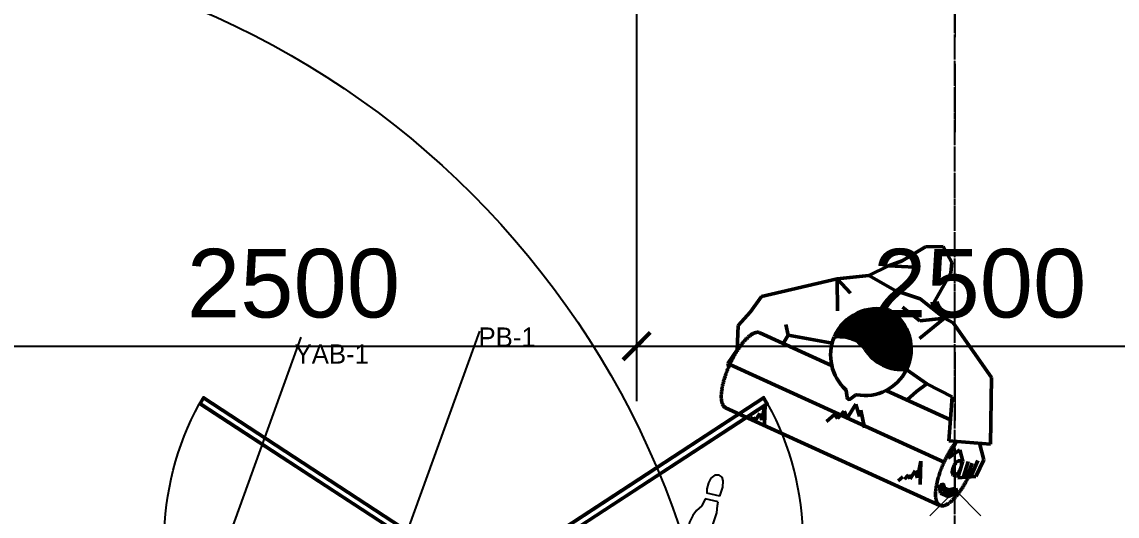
# Model space of a CAD drawing. Header units: millimetres. Extents: x -383313 to -161684, y -117025 to 99224.
# Drawn here: x -343914 to -339923, y -4677 to -2877 of the extents above; entities that cross this region are included whole.
import ezdxf
from ezdxf.enums import TextEntityAlignment as Align

# ---------------------------------------------------------------- set-up
doc = ezdxf.new("R2010")
doc.units = ezdxf.units.MM
doc.header["$MEASUREMENT"] = 0
for name, pattern in [('DASHED', [0.75, 0.5, -0.25]), ('K5LT32871', [0]), ('PS-GOST2.303 5', [24, 20, -1.5, 1, -1.5])]:
    doc.linetypes.add(name, pattern=pattern)
doc.layers.get('Defpoints').update_dxf_attribs({"color": 31})
for name, color, linetype in [('001__КОНСТРУКТИВ__размеры внутр.', 7, 'Continuous'), ('box 388x234x296', 2, 'Continuous'), ('PDF_Geometry', 7, 'Continuous'), ('PS_Оси', 5, 'PS-GOST2.303 5'), ('WÄNDEGEFÜLLTDICK', 7, 'Continuous'), ('Ограждения', 20, 'Continuous'), ('Робот', 30, 'Continuous')]:
    doc.layers.add(name, color=color, linetype=linetype)
doc.layers.add('1', color=7, linetype='Continuous', lineweight=50)
doc.styles.add('PSTUDIO', font='arial.ttf')
doc.dimstyles.new('PS_TICK', dxfattribs={"dimscale": 100, "dimtxt": 2.5, "dimasz": 1, "dimexe": 2, "dimexo": 2, "dimgap": 1, "dimtad": 1, "dimdec": 0, "dimzin": 0, "dimdsep": 46, "dimtxsty": 'PSTUDIO', "dimblk": 'ARCHTICK', "dimcen": 2, "dimdle": 1.5, "dimse1": 1, "dimse2": 1, "dimadec": 0, "dimazin": 0, "dimtfac": 1, "dimtdec": 0, "dimtix": 1, "dimtmove": 1, "dimatfit": 3, "dimldrblk": 'ARCHTICK', "dimfxl": 1, "dimtolj": 1, "dimtzin": 0, "dimarcsym": 0})

# ---------------------------------------------------------------- blocks, each defined once
blk = doc.blocks.new('_ArchTick')
at = {"color": 0, "linetype": 'ByBlock', "const_width": 0.15}
blk.add_lwpolyline([(-0.5, -0.5), (0.5, 0.5)], dxfattribs=at)
blk = doc.blocks.new('*D268')
at = {"layer": '001__КОНСТРУКТИВ__размеры внутр.', "color": 0, "lineweight": -2, "ltscale": 100, "transparency": 16777216}
for p, q in [((-344174, -2819.4), (-344174, -4257.7)), ((-341674, -2819.4), (-341674, -4257.7)), ((-344324, -4057.7), (-341524, -4057.7))]:
    blk.add_line(p, q, dxfattribs=at)
at = {"layer": 'Defpoints', "color": 0, "ltscale": 100, "transparency": 16777216}
for p in [(-344174, -2619.4), (-341674, -2619.4), (-341674, -4057.7)]:
    blk.add_point(p, dxfattribs=at)
at = {"layer": '001__КОНСТРУКТИВ__размеры внутр.', "color": 0, "lineweight": -2, "ltscale": 100, "transparency": 16777216, "xscale": 100, "yscale": 100, "zscale": 100, "rotation": 180}
blk.add_blockref('_ArchTick', (-344174, -4057.7), dxfattribs=at)
at = {"layer": '001__КОНСТРУКТИВ__размеры внутр.', "color": 0, "lineweight": -2, "ltscale": 100, "transparency": 16777216, "xscale": 100, "yscale": 100, "zscale": 100}
blk.add_blockref('_ArchTick', (-341674, -4057.7), dxfattribs=at)
at = {"layer": '001__КОНСТРУКТИВ__размеры внутр.', "color": 0, "ltscale": 100, "transparency": 16777216, "insert": (-342924, -3830.1), "char_height": 250, "attachment_point": 5, "style": 'PSTUDIO'}
blk.add_mtext('\\A1;2500', dxfattribs=at)
blk = doc.blocks.new('*D269')
at = {"layer": '001__КОНСТРУКТИВ__размеры внутр.', "color": 0, "lineweight": -2, "ltscale": 100, "transparency": 16777216}
for p, q in [((-341674, -2819.4), (-341674, -4257.7)), ((-339174, -2819.4), (-339174, -4257.7)), ((-341824, -4057.7), (-339024, -4057.7))]:
    blk.add_line(p, q, dxfattribs=at)
at = {"layer": 'Defpoints', "color": 0, "ltscale": 100, "transparency": 16777216}
for p in [(-341674, -2619.4), (-339174, -2619.4), (-339174, -4057.7)]:
    blk.add_point(p, dxfattribs=at)
at = {"layer": '001__КОНСТРУКТИВ__размеры внутр.', "color": 0, "lineweight": -2, "ltscale": 100, "transparency": 16777216, "xscale": 100, "yscale": 100, "zscale": 100, "rotation": 180}
blk.add_blockref('_ArchTick', (-341674, -4057.7), dxfattribs=at)
at = {"layer": '001__КОНСТРУКТИВ__размеры внутр.', "color": 0, "lineweight": -2, "ltscale": 100, "transparency": 16777216, "xscale": 100, "yscale": 100, "zscale": 100}
blk.add_blockref('_ArchTick', (-339174, -4057.7), dxfattribs=at)
at = {"layer": '001__КОНСТРУКТИВ__размеры внутр.', "color": 0, "ltscale": 100, "transparency": 16777216, "insert": (-340424, -3830.1), "char_height": 250, "attachment_point": 5, "style": 'PSTUDIO'}
blk.add_mtext('\\A1;2500', dxfattribs=at)
blk = doc.blocks.new('*U112')
at = {"layer": 'Ограждения'}
for p, q in [((0, 429), (0, -529)), ((0, -529), (-26.5, -498.1))]:
    blk.add_line(p, q, dxfattribs=at)
for points in [[(-27.5, 364), (-27.5, 514), (122.5, 514), (122.5, 364)], [(-0.5, -483.1), (-497, 276.9), (-523, 261.9), (-26.5, -498.1)], [(-7.3, -481.3), (-498.8, 270), (-516.2, 260), (-24.7, -491.3)], [(-27.5, -614), (-27.5, -464), (122.5, -464), (122.5, -614)]]:
    blk.add_lwpolyline(points, close=True, dxfattribs=at)
for points in [[(17.5, 444), (17.5, 414), (-13.5, 414, -0.414214), (-17.5, 418), (-17.5, 440, -0.414214), (-13.5, 444)], [(17.5, 414), (17.5, 464, -0.414214), (22.5, 469), (72.5, 469, -0.414214), (77.5, 464), (77.5, 414, -0.414214), (72.5, 409), (22.5, 409, -0.414214)], [(19.5, 414), (19.5, 464, -0.414214), (22.5, 467), (72.5, 467, -0.414214), (75.5, 464), (75.5, 414, -0.414214), (72.5, 411), (22.5, 411, -0.414214)], [(17.5, -544), (17.5, -514), (-13.5, -514, 0.414214), (-17.5, -518), (-17.5, -540, 0.414214), (-13.5, -544)], [(17.5, -564), (17.5, -514, -0.414214), (22.5, -509), (72.5, -509, -0.414214), (77.5, -514), (77.5, -564, -0.414214), (72.5, -569), (22.5, -569, -0.414214)], [(19.5, -564), (19.5, -514, -0.414214), (22.5, -511), (72.5, -511, -0.414214), (75.5, -514), (75.5, -564, -0.414214), (72.5, -567), (22.5, -567, -0.414214)]]:
    blk.add_lwpolyline(points, format="xyb", close=True, dxfattribs=at)
for centre, radius in [((-2.5, 489), 7), ((97.5, 489), 7), ((0, 429), 12.5), ((-2.5, 389), 7), ((97.5, 389), 7), ((0, -529), 12.5), ((-2.5, -489), 7), ((97.5, -489), 7), ((-2.5, -589), 7), ((97.5, -589), 7)]:
    blk.add_circle(centre, radius, dxfattribs=at)
blk.add_arc((0, -629), 1033.2, 90, 118.7522, dxfattribs=at)
blk = doc.blocks.new('U192')
at = {"layer": '1', "color": 7, "linetype": 'K5LT32871', "lineweight": 50}
for p, q in [((-41242.4, 23329), (-40461.7, 23685)), ((-40475.9, 23662.5), (-40476.2, 23660.9)), ((-40475.5, 23664.1), (-40475.9, 23662.5)), ((-40475.1, 23665.7), (-40475.5, 23664.1)), ((-40474.7, 23667.2), (-40475.1, 23665.7)), ((-40474.2, 23668.8), (-40474.7, 23667.2)), ((-40473.7, 23670.3), (-40474.2, 23668.8)), ((-40473.1, 23671.9), (-40473.7, 23670.3)), ((-40472.4, 23673.4), (-40473.1, 23671.9)), ((-40471.7, 23674.8), (-40472.4, 23673.4)), ((-40470.9, 23676.2), (-40471.7, 23674.8)), ((-40470.1, 23677.6), (-40470.9, 23676.2)), ((-40469.1, 23678.9), (-40470.1, 23677.6)), ((-40468.1, 23680.1), (-40469.1, 23678.9)), ((-40466.9, 23681.3), (-40468.1, 23680.1)), ((-40465.7, 23682.4), (-40466.9, 23681.3)), ((-40464.4, 23683.4), (-40465.7, 23682.4)), ((-40463.1, 23684.3), (-40464.4, 23683.4)), ((-40461.7, 23685), (-40463.1, 23684.3)), ((-40460.2, 23685.6), (-40461.7, 23685)), ((-40458.7, 23686), (-40460.2, 23685.6)), ((-40457.1, 23686.4), (-40458.7, 23686)), ((-40455.5, 23686.6), (-40457.1, 23686.4)), ((-40453.8, 23686.6), (-40455.5, 23686.6)), ((-40452.2, 23686.6), (-40453.8, 23686.6)), ((-40450.6, 23686.5), (-40452.2, 23686.6)), ((-40449, 23686.2), (-40450.6, 23686.5)), ((-40447.4, 23685.9), (-40449, 23686.2)), ((-40445.8, 23685.5), (-40447.4, 23685.9)), ((-40444.3, 23685), (-40445.8, 23685.5)), ((-40442.7, 23684.5), (-40444.3, 23685)), ((-40441.2, 23683.9), (-40442.7, 23684.5)), ((-40439.7, 23683.2), (-40441.2, 23683.9)), ((-40438.2, 23682.5), (-40439.7, 23683.2)), ((-40436.8, 23681.7), (-40438.2, 23682.5)), ((-40435.3, 23680.9), (-40436.8, 23681.7)), ((-40433.9, 23680.1), (-40435.3, 23680.9)), ((-40432.5, 23679.2), (-40433.9, 23680.1)), ((-40431.2, 23678.4), (-40432.5, 23679.2)), ((-40429.8, 23677.4), (-40431.2, 23678.4)), ((-40428, 23676.2), (-40429.8, 23677.4)), ((-40426.3, 23674.9), (-40428, 23676.2)), ((-40424.6, 23673.5), (-40426.3, 23674.9)), ((-40422.9, 23672.2), (-40424.6, 23673.5)), ((-40421.2, 23670.8), (-40422.9, 23672.2)), ((-40419.6, 23669.3), (-40421.2, 23670.8)), ((-40418, 23667.9), (-40419.6, 23669.3)), ((-40416.4, 23666.4), (-40418, 23667.9)), ((-40414.8, 23664.9), (-40416.4, 23666.4)), ((-40413.2, 23663.3), (-40414.8, 23664.9)), ((-40411.7, 23661.8), (-40413.2, 23663.3)), ((-40410.2, 23660.2), (-40411.7, 23661.8)), ((-40477.4, 23647.3), (-40477.5, 23645.1)), ((-40477.5, 23645.1), (-40477.4, 23642.9)), ((-40477.3, 23649.5), (-40477.4, 23647.3)), ((-40477.4, 23642.9), (-40477.4, 23640.8)), ((-40477.4, 23640.8), (-40477.3, 23638.6)), ((-40477.2, 23651.7), (-40477.3, 23649.5)), ((-40477.3, 23638.6), (-40477.2, 23636.4)), ((-40477.1, 23653.8), (-40477.2, 23651.7)), ((-40477.2, 23636.4), (-40477.1, 23634.2)), ((-40476.8, 23656), (-40477.1, 23653.8)), ((-40477.1, 23634.2), (-40476.9, 23632)), ((-40476.9, 23632), (-40476.7, 23629.9)), ((-40476.7, 23657.6), (-40476.8, 23656)), ((-40476.4, 23659.2), (-40476.7, 23657.6)), ((-40476.7, 23629.9), (-40476.5, 23627.7)), ((-40476.5, 23627.7), (-40476.2, 23625.6)), ((-40476.2, 23660.9), (-40476.4, 23659.2)), ((-40476.2, 23625.6), (-40476, 23623.5)), ((-40476, 23623.5), (-40475.7, 23621.4)), ((-40464.1, 23611.6), (-40459, 23640)), ((-40461, 23607), (-40450.1, 23633.7)), ((-40459, 23640), (-40431.3, 23652.7)), ((-40455, 23602.1), (-40447, 23627.6)), ((-40450.1, 23633.7), (-40429.5, 23641)), ((-40449.8, 23604.9), (-40445.1, 23622.2)), ((-40447, 23627.6), (-40429.9, 23634.2)), ((-40445.1, 23622.2), (-40430.8, 23628.7)), ((-40431.3, 23652.7), (-40402.8, 23640.5)), ((-40430.8, 23628.7), (-40406.7, 23623.5)), ((-40429.9, 23634.2), (-40396.6, 23627)), ((-40429.5, 23641), (-40397.1, 23632.5)), ((-40408.7, 23658.6), (-40410.2, 23660.2)), ((-40407.3, 23657.1), (-40408.7, 23658.6)), ((-40405.8, 23655.5), (-40407.3, 23657.1)), ((-40404.4, 23653.9), (-40405.8, 23655.5)), ((-40403, 23652.2), (-40404.4, 23653.9)), ((-40401.6, 23650.6), (-40403, 23652.2)), ((-40400.3, 23648.9), (-40401.6, 23650.6)), ((-40398.9, 23647.3), (-40400.3, 23648.9)), ((-40397.6, 23645.6), (-40398.9, 23647.3)), ((-40396.3, 23643.9), (-40397.6, 23645.6)), ((-40394.9, 23642.2), (-40396.3, 23643.9)), ((-40393.6, 23640.5), (-40394.9, 23642.2)), ((-40392.4, 23638.8), (-40393.6, 23640.5)), ((-40391.1, 23637.1), (-40392.4, 23638.8)), ((-40389.8, 23635.3), (-40391.1, 23637.1)), ((-40388.7, 23633.7), (-40389.8, 23635.3)), ((-40387.5, 23632), (-40388.7, 23633.7)), ((-40386.3, 23630.4), (-40387.5, 23632)), ((-40385.2, 23628.7), (-40386.3, 23630.4)), ((-40384, 23627), (-40385.2, 23628.7)), ((-40382.9, 23625.3), (-40384, 23627)), ((-40381.8, 23623.6), (-40382.9, 23625.3)), ((-40380.7, 23621.9), (-40381.8, 23623.6)), ((-40379.6, 23620.2), (-40380.7, 23621.9)), ((-40597.2, 23580.3), (-40613.9, 23595.4)), ((-40576.6, 23573.7), (-40590.3, 23589.1)), ((-40569.8, 23588.2), (-40576.6, 23573.7)), ((-40551.7, 23558.7), (-40569.8, 23588.2)), ((-40543.4, 23584.7), (-40551.7, 23558.7)), ((-40531.2, 23524), (-40543.4, 23584.7)), ((-40533.1, 23609), (-40531.2, 23524)), ((-40475.7, 23621.4), (-40475.4, 23619.2)), ((-40475.4, 23619.2), (-40475.1, 23617.1)), ((-40475.1, 23617.1), (-40474.7, 23615)), ((-40474.7, 23615), (-40474.3, 23612.9)), ((-40474.3, 23612.9), (-40474, 23610.8)), ((-40474, 23610.8), (-40473.6, 23608.7)), ((-40473.6, 23608.7), (-40473.1, 23606.6)), ((-40473.1, 23606.6), (-40472.7, 23604.5)), ((-40472.7, 23604.5), (-40472.2, 23602.4)), ((-40472.2, 23602.4), (-40471.8, 23600.3)), ((-40471.8, 23600.3), (-40471.3, 23598.2)), ((-40471.3, 23598.2), (-40470.8, 23596.2)), ((-40470.8, 23596.2), (-40470.3, 23594.3)), ((-40470.3, 23594.3), (-40469.8, 23592.3)), ((-40469.8, 23592.3), (-40469.3, 23590.3)), ((-40469.3, 23590.3), (-40468.8, 23588.4)), ((-40468.8, 23588.4), (-40468.3, 23586.4)), ((-40468.3, 23586.4), (-40467.7, 23584.4)), ((-40467.7, 23584.4), (-40467.2, 23582.5)), ((-40467.2, 23582.5), (-40466.6, 23580.5)), ((-40377.9, 23523.9), (-40396.7, 23584.6)), ((-40396.7, 23584.6), (-40330.2, 23579.4)), ((-40378.5, 23618.5), (-40379.6, 23620.2)), ((-40377.4, 23616.8), (-40378.5, 23618.5)), ((-40376.3, 23615), (-40377.4, 23616.8)), ((-40377.4, 23583.1), (-40358.1, 23524.5)), ((-40375.3, 23613.3), (-40376.3, 23615)), ((-40374.2, 23611.6), (-40375.3, 23613.3)), ((-40373.2, 23609.8), (-40374.2, 23611.6)), ((-40372.2, 23608.1), (-40373.2, 23609.8)), ((-40371.1, 23606.3), (-40372.2, 23608.1)), ((-40370.1, 23604.6), (-40371.1, 23606.3)), ((-40369.1, 23602.8), (-40370.1, 23604.6)), ((-40368.1, 23601), (-40369.1, 23602.8)), ((-40367.1, 23599.2), (-40368.1, 23601)), ((-40366.1, 23597.4), (-40367.1, 23599.2)), ((-40365.2, 23595.6), (-40366.1, 23597.4)), ((-40364.2, 23593.8), (-40365.2, 23595.6)), ((-40363.2, 23592), (-40364.2, 23593.8)), ((-40362.3, 23590.2), (-40363.2, 23592)), ((-40363.2, 23582), (-40343.7, 23530.5)), ((-40361.3, 23588.4), (-40362.3, 23590.2)), ((-40360.4, 23586.6), (-40361.3, 23588.4)), ((-40359.5, 23584.7), (-40360.4, 23586.6)), ((-40358.6, 23582.9), (-40359.5, 23584.7)), ((-40358.1, 23581.9), (-40358.6, 23582.9)), ((-40466.6, 23580.5), (-40466, 23578.6)), ((-40466, 23578.6), (-40465.4, 23576.6)), ((-40465.4, 23576.6), (-40464.8, 23574.7)), ((-40464.8, 23574.7), (-40464.2, 23572.8)), ((-40464.2, 23572.8), (-40463.6, 23570.8)), ((-40463.6, 23570.8), (-40462.9, 23568.9)), ((-40462.9, 23568.9), (-40462.3, 23567)), ((-40462.3, 23567), (-40461.6, 23565.1)), ((-40461.6, 23565.1), (-40461, 23563.1)), ((-40461, 23563.1), (-40460.3, 23561.2)), ((-40460.3, 23561.2), (-40459.6, 23559.3)), ((-40459.6, 23559.3), (-40458.9, 23557.4)), ((-40458.9, 23557.4), (-40458.2, 23555.4)), ((-40458.2, 23555.4), (-40457.5, 23553.5)), ((-40457.5, 23553.5), (-40456.8, 23551.6)), ((-40456.8, 23551.6), (-40456, 23549.7)), ((-40456, 23549.7), (-40455.3, 23547.8)), ((-40455.3, 23547.8), (-40454.5, 23545.9)), ((-40454.5, 23545.9), (-40453.7, 23544)), ((-40453.7, 23544), (-40453, 23542.1)), ((-40453, 23542.1), (-40452.2, 23540.2)), ((-40416.4, 23565), (-40416.5, 23564.2)), ((-40416.5, 23564.2), (-40416.5, 23563.5)), ((-40416.5, 23563.5), (-40416.5, 23562.6)), ((-40416.5, 23562.6), (-40416.4, 23561.6)), ((-40416.3, 23566.5), (-40416.4, 23565.7)), ((-40416.4, 23565.7), (-40416.4, 23565)), ((-40416.4, 23561.6), (-40416.4, 23560.7)), ((-40416.4, 23560.7), (-40416.3, 23559.8)), ((-40416.2, 23567.3), (-40416.3, 23566.5)), ((-40416.3, 23559.8), (-40416.2, 23558.9)), ((-40416.1, 23568), (-40416.2, 23567.3)), ((-40416.2, 23558.9), (-40416.1, 23558)), ((-40415.9, 23568.8), (-40416.1, 23568)), ((-40416.1, 23558), (-40415.9, 23557.2)), ((-40415.7, 23569.3), (-40415.9, 23568.8)), ((-40415.9, 23557.2), (-40415.7, 23556.2)), ((-40415.6, 23569.9), (-40415.7, 23569.3)), ((-40415.7, 23556.2), (-40415.5, 23555.2)), ((-40415.3, 23570.5), (-40415.6, 23569.9)), ((-40415.5, 23555.2), (-40415.3, 23554.2)), ((-40415.1, 23571.1), (-40415.3, 23570.5)), ((-40415.3, 23554.2), (-40415.1, 23553.2)), ((-40414.8, 23571.6), (-40415.1, 23571.1)), ((-40415.1, 23553.2), (-40414.8, 23552.2)), ((-40414.5, 23572.2), (-40414.8, 23571.6)), ((-40414.8, 23552.2), (-40414.5, 23551.3)), ((-40414.2, 23572.7), (-40414.5, 23572.2)), ((-40414.5, 23551.3), (-40414.2, 23550.3)), ((-40413.9, 23573.1), (-40414.2, 23572.7)), ((-40414.2, 23550.3), (-40413.9, 23549.3)), ((-40413.6, 23573.5), (-40413.9, 23573.1)), ((-40413.9, 23549.3), (-40413.5, 23548.3)), ((-40413.2, 23573.9), (-40413.6, 23573.5)), ((-40413.5, 23548.3), (-40413.2, 23547.3)), ((-40412.8, 23574.2), (-40413.2, 23573.9)), ((-40413.2, 23547.3), (-40412.8, 23546.3)), ((-40412.4, 23574.5), (-40412.8, 23574.2)), ((-40412.8, 23546.3), (-40412.4, 23545.3)), ((-40412, 23574.8), (-40412.4, 23574.5)), ((-40412.4, 23545.3), (-40412, 23544.3)), ((-40411.5, 23575), (-40412, 23574.8)), ((-40412, 23544.3), (-40411.5, 23543.3)), ((-40411, 23575.2), (-40411.5, 23575)), ((-40411.5, 23543.3), (-40411.1, 23542.3)), ((-40411.1, 23542.3), (-40410.6, 23541.4)), ((-40410.6, 23575.3), (-40411, 23575.2)), ((-40410, 23575.4), (-40410.6, 23575.3)), ((-40409.5, 23575.5), (-40410, 23575.4)), ((-40409, 23575.6), (-40409.5, 23575.5)), ((-40408.5, 23575.6), (-40409, 23575.6)), ((-40408, 23575.5), (-40408.5, 23575.6)), ((-40407.4, 23575.4), (-40408, 23575.5)), ((-40406.8, 23575.3), (-40407.4, 23575.4)), ((-40406.2, 23575.2), (-40406.8, 23575.3)), ((-40405.6, 23575), (-40406.2, 23575.2)), ((-40405, 23574.7), (-40405.6, 23575)), ((-40404.5, 23574.5), (-40405, 23574.7)), ((-40403.9, 23574.2), (-40404.5, 23574.5)), ((-40403.2, 23573.9), (-40403.9, 23574.2)), ((-40402.6, 23573.5), (-40403.2, 23573.9)), ((-40402, 23573), (-40402.6, 23573.5)), ((-40401.3, 23572.6), (-40402, 23573)), ((-40400.7, 23572.2), (-40401.3, 23572.6)), ((-40400.1, 23571.7), (-40400.7, 23572.2)), ((-40399.5, 23571.2), (-40400.1, 23571.7)), ((-40398.9, 23570.6), (-40399.5, 23571.2)), ((-40398.2, 23570), (-40398.9, 23570.6)), ((-40397.6, 23569.3), (-40398.2, 23570)), ((-40396.9, 23568.7), (-40397.6, 23569.3)), ((-40396.3, 23568), (-40396.9, 23568.7)), ((-40395.7, 23567.3), (-40396.3, 23568)), ((-40395.2, 23566.6), (-40395.7, 23567.3)), ((-40394.5, 23565.8), (-40395.2, 23566.6)), ((-40393.9, 23565), (-40394.5, 23565.8)), ((-40393.3, 23564.2), (-40393.9, 23565)), ((-40392.7, 23563.4), (-40393.3, 23564.2)), ((-40392.2, 23562.5), (-40392.7, 23563.4)), ((-40391.6, 23561.7), (-40392.2, 23562.5)), ((-40391.1, 23560.8), (-40391.6, 23561.7)), ((-40390.5, 23559.9), (-40391.1, 23560.8)), ((-40390, 23559), (-40390.5, 23559.9)), ((-40389.5, 23558.1), (-40390, 23559)), ((-40389, 23557.1), (-40389.5, 23558.1)), ((-40388.5, 23556.2), (-40389, 23557.1)), ((-40388, 23555.2), (-40388.5, 23556.2)), ((-40387.6, 23554.2), (-40388, 23555.2)), ((-40387.1, 23553.3), (-40387.6, 23554.2)), ((-40386.7, 23552.3), (-40387.1, 23553.3)), ((-40386.3, 23551.3), (-40386.7, 23552.3)), ((-40385.9, 23550.3), (-40386.3, 23551.3)), ((-40385.6, 23549.3), (-40385.9, 23550.3)), ((-40385.2, 23548.3), (-40385.6, 23549.3)), ((-40384.9, 23547.3), (-40385.2, 23548.3)), ((-40384.6, 23546.3), (-40384.9, 23547.3)), ((-40384.3, 23545.3), (-40384.6, 23546.3)), ((-40384, 23544.3), (-40384.3, 23545.3)), ((-40383.8, 23543.4), (-40384, 23544.3)), ((-40383.6, 23542.4), (-40383.8, 23543.4)), ((-40383.4, 23541.4), (-40383.6, 23542.4)), ((-40349.3, 23580.9), (-40323.1, 23520.8)), ((-40330.2, 23579.4), (-40301.6, 23519.5)), ((-40446.5, 23527.1), (-41227.1, 23171.1)), ((-40452.2, 23540.2), (-40451.4, 23538.3)), ((-40451.4, 23538.3), (-40450.6, 23536.4)), ((-40450.6, 23536.4), (-40449.8, 23534.6)), ((-40449.8, 23534.6), (-40449, 23532.7)), ((-40449, 23532.7), (-40448.1, 23530.8)), ((-40448.1, 23530.8), (-40447.3, 23528.9)), ((-40447.3, 23528.9), (-40446.5, 23527.1)), ((-40446.5, 23527.1), (-40445.6, 23525.2)), ((-40445.6, 23525.2), (-40444.8, 23523.4)), ((-40444.8, 23523.4), (-40443.9, 23521.5)), ((-40443.9, 23521.5), (-40443, 23519.7)), ((-40443, 23519.7), (-40442.1, 23517.8)), ((-40442.1, 23517.8), (-40441.2, 23516)), ((-40441.2, 23516), (-40440.3, 23514.2)), ((-40440.3, 23514.2), (-40439.4, 23512.3)), ((-40439.4, 23512.3), (-40438.5, 23510.5)), ((-40438.5, 23510.5), (-40437.5, 23508.7)), ((-40437.5, 23508.7), (-40436.6, 23506.9)), ((-40436.6, 23506.9), (-40435.7, 23505)), ((-40435.7, 23505), (-40434.7, 23503.2)), ((-40434.7, 23503.2), (-40433.7, 23501.4)), ((-40402, 23452.3), (-40431.7, 23512.6)), ((-40431.7, 23512.6), (-40389.1, 23482.2)), ((-40410.6, 23541.4), (-40410.1, 23540.4)), ((-40410.1, 23540.4), (-40409.6, 23539.5)), ((-40409.6, 23539.5), (-40409.1, 23538.6)), ((-40409.1, 23538.6), (-40408.6, 23537.6)), ((-40408.6, 23537.6), (-40408, 23536.7)), ((-40408, 23536.7), (-40407.5, 23535.9)), ((-40407.5, 23535.9), (-40406.9, 23535)), ((-40406.9, 23535), (-40406.4, 23534.2)), ((-40406.4, 23534.2), (-40405.8, 23533.3)), ((-40405.8, 23533.3), (-40405.2, 23532.5)), ((-40405.2, 23532.5), (-40404.6, 23531.7)), ((-40404.6, 23531.7), (-40404, 23530.9)), ((-40404, 23530.9), (-40403.4, 23530.2)), ((-40403.4, 23530.2), (-40402.8, 23529.6)), ((-40402.8, 23529.6), (-40402.2, 23528.9)), ((-40402.2, 23528.9), (-40401.5, 23528.2)), ((-40401.5, 23528.2), (-40400.9, 23527.6)), ((-40400.9, 23527.6), (-40400.2, 23527)), ((-40400.2, 23527), (-40399.6, 23526.4)), ((-40399.6, 23526.4), (-40399, 23525.9)), ((-40399, 23525.9), (-40398.4, 23525.4)), ((-40398.4, 23525.4), (-40397.8, 23524.9)), ((-40397.8, 23524.9), (-40397.2, 23524.5)), ((-40397.2, 23524.5), (-40396.5, 23524.1)), ((-40396.5, 23524.1), (-40395.9, 23523.7)), ((-40395.9, 23523.7), (-40395.2, 23523.3)), ((-40395.2, 23523.3), (-40394.6, 23523.1)), ((-40394.6, 23523.1), (-40394.1, 23522.8)), ((-40394.1, 23522.8), (-40393.5, 23522.6)), ((-40393.5, 23522.6), (-40392.9, 23522.4)), ((-40392.9, 23522.4), (-40392.3, 23522.2)), ((-40392.3, 23522.2), (-40391.7, 23522.1)), ((-40391.7, 23522.1), (-40391.1, 23522)), ((-40391.1, 23522), (-40390.6, 23522)), ((-40390.6, 23522), (-40390.1, 23522)), ((-40390.1, 23522), (-40389.6, 23522)), ((-40389.6, 23522), (-40389.1, 23522.1)), ((-40389.1, 23482.2), (-40377.9, 23523.9)), ((-40389.1, 23522.1), (-40388.6, 23522.2)), ((-40388.6, 23522.2), (-40388.1, 23522.4)), ((-40388.1, 23522.4), (-40387.6, 23522.5)), ((-40387.6, 23522.5), (-40387.1, 23522.8)), ((-40387.1, 23522.8), (-40386.7, 23523.1)), ((-40386.7, 23523.1), (-40386.3, 23523.4)), ((-40386.3, 23523.4), (-40385.9, 23523.7)), ((-40385.9, 23523.7), (-40385.5, 23524.1)), ((-40385.5, 23524.1), (-40385.2, 23524.5)), ((-40385.2, 23524.5), (-40384.9, 23524.9)), ((-40384.9, 23524.9), (-40384.6, 23525.4)), ((-40384.6, 23525.4), (-40384.3, 23525.9)), ((-40384.3, 23525.9), (-40384, 23526.5)), ((-40384, 23526.5), (-40383.8, 23527)), ((-40383.8, 23527), (-40383.5, 23527.6)), ((-40383.5, 23527.6), (-40383.4, 23528.2)), ((-40383.2, 23540.4), (-40383.4, 23541.4)), ((-40383.4, 23528.2), (-40383.2, 23528.8)), ((-40383.1, 23539.5), (-40383.2, 23540.4)), ((-40383.2, 23528.8), (-40383, 23529.5)), ((-40382.9, 23538.6), (-40383.1, 23539.5)), ((-40383, 23529.5), (-40382.9, 23530.3)), ((-40382.8, 23537.7), (-40382.9, 23538.6)), ((-40382.9, 23530.3), (-40382.8, 23531)), ((-40382.7, 23536.8), (-40382.8, 23537.7)), ((-40382.8, 23531), (-40382.7, 23531.8)), ((-40382.7, 23535.9), (-40382.7, 23536.8)), ((-40382.6, 23535), (-40382.7, 23535.9)), ((-40382.7, 23532.6), (-40382.6, 23533.3)), ((-40382.7, 23531.8), (-40382.7, 23532.6)), ((-40382.6, 23534.1), (-40382.6, 23535)), ((-40382.6, 23533.3), (-40382.6, 23534.1)), ((-40301.6, 23519.5), (-40316.8, 23458.5)), ((-40433.7, 23501.4), (-40432.7, 23499.6)), ((-40432.7, 23499.6), (-40431.8, 23497.8)), ((-40431.8, 23497.8), (-40430.8, 23496.1)), ((-40430.8, 23496.1), (-40429.8, 23494.3)), ((-40429.8, 23494.3), (-40428.8, 23492.5)), ((-40428.8, 23492.5), (-40427.7, 23490.7)), ((-40427.7, 23490.7), (-40426.7, 23489)), ((-40426.7, 23489), (-40425.7, 23487.2)), ((-40425.7, 23487.2), (-40424.6, 23485.5)), ((-40424.6, 23485.5), (-40423.6, 23483.7)), ((-40423.6, 23483.7), (-40422.5, 23482)), ((-40422.5, 23482), (-40421.5, 23480.3)), ((-40421.5, 23480.3), (-40420.4, 23478.6)), ((-40420.4, 23478.6), (-40419.3, 23476.8)), ((-40419.3, 23476.8), (-40418.2, 23475.1)), ((-40418.2, 23475.1), (-40417.1, 23473.4)), ((-40417.1, 23473.4), (-40416, 23471.7)), ((-40416, 23471.7), (-40414.8, 23470)), ((-40414.8, 23470), (-40413.7, 23468.4)), ((-40413.7, 23468.4), (-40412.6, 23466.7)), ((-40412.6, 23466.7), (-40411.4, 23465)), ((-40411.4, 23465), (-40410.2, 23463.4)), ((-40410.2, 23463.4), (-40409, 23461.7)), ((-40276.9, 23461.4), (-40429.5, 23450.3)), ((-40429.5, 23450.3), (-40417.1, 23289.9)), ((-40409, 23461.7), (-40407.8, 23460)), ((-40407.8, 23460), (-40406.5, 23458.3)), ((-40406.5, 23458.3), (-40405.2, 23456.5)), ((-40405.2, 23456.5), (-40403.9, 23454.8)), ((-40403.9, 23454.8), (-40402.6, 23453.1)), ((-40402.6, 23453.1), (-40402.1, 23452.5)), ((-40273.3, 23219.1), (-40276.9, 23461.4)), ((-41100.5, 23393.7), (-41098.8, 23316.6)), ((-40736.4, 23402.2), (-40749.4, 23337.9)), ((-41142.1, 23364), (-41148.9, 23371.6)), ((-41135.6, 23377.7), (-41142.1, 23364)), ((-41118.3, 23349.7), (-41135.6, 23377.7)), ((-41110.5, 23374.4), (-41118.3, 23349.7)), ((-41098.8, 23316.6), (-41110.5, 23374.4)), ((-40845.9, 23353.2), (-40874.5, 23379)), ((-40834.2, 23368.2), (-40845.9, 23353.2)), ((-40810.7, 23341.8), (-40834.2, 23368.2)), ((-40799.1, 23366.6), (-40810.7, 23341.8)), ((-40768.2, 23316.2), (-40799.1, 23366.6)), ((-40754, 23360.7), (-40768.2, 23316.2)), ((-40749.4, 23337.9), (-40754, 23360.7)), ((-40423.5, 23372.7), (-40655, 23267.1)), ((-41257.1, 23303.3), (-41257.3, 23301.6)), ((-41256.9, 23304.9), (-41257.1, 23303.3)), ((-41256.6, 23306.5), (-41256.9, 23304.9)), ((-41256.2, 23308.1), (-41256.6, 23306.5)), ((-41255.8, 23309.7), (-41256.2, 23308.1)), ((-41255.4, 23311.3), (-41255.8, 23309.7)), ((-41254.9, 23312.8), (-41255.4, 23311.3)), ((-41254.4, 23314.4), (-41254.9, 23312.8)), ((-41253.8, 23315.9), (-41254.4, 23314.4)), ((-41253.1, 23317.4), (-41253.8, 23315.9)), ((-41252.4, 23318.8), (-41253.1, 23317.4)), ((-41251.6, 23320.2), (-41252.4, 23318.8)), ((-41250.8, 23321.6), (-41251.6, 23320.2)), ((-41249.8, 23322.9), (-41250.8, 23321.6)), ((-41248.7, 23324.2), (-41249.8, 23322.9)), ((-41247.6, 23325.3), (-41248.7, 23324.2)), ((-41246.4, 23326.4), (-41247.6, 23325.3)), ((-41245.1, 23327.4), (-41246.4, 23326.4)), ((-41243.8, 23328.3), (-41245.1, 23327.4)), ((-41242.4, 23329), (-41243.8, 23328.3)), ((-41258, 23294.2), (-41258.1, 23291.3)), ((-41258.1, 23291.3), (-41258.1, 23288.4)), ((-41258.1, 23288.4), (-41258.1, 23285.5)), ((-41258.1, 23285.5), (-41258, 23282.6)), ((-41257.8, 23297.1), (-41258, 23294.2)), ((-41258, 23282.6), (-41257.9, 23279.7)), ((-41257.9, 23279.7), (-41257.6, 23276.8)), ((-41257.5, 23300), (-41257.8, 23297.1)), ((-41257.6, 23276.8), (-41257.4, 23273.9)), ((-41257.3, 23301.6), (-41257.5, 23300)), ((-41257.4, 23273.9), (-41257.1, 23271)), ((-41257.1, 23271), (-41256.7, 23268.1)), ((-41256.7, 23268.1), (-41256.4, 23265.2)), ((-41256.4, 23265.2), (-41255.9, 23262.3)), ((-40802.8, 23266.1), (-40799.5, 23292.2)), ((-40790.4, 23274.9), (-40790.4, 23274.9)), ((-40768.1, 23282.4), (-40787.3, 23297.2)), ((-40546.4, 23269.5), (-40581.3, 23300.7)), ((-40508.7, 23242.1), (-40546.4, 23269.5)), ((-40417.1, 23289.9), (-40508.7, 23242.1)), ((-41255.9, 23262.3), (-41255.5, 23259.4)), ((-41255.5, 23259.4), (-41255, 23256.5)), ((-41255, 23256.5), (-41254.4, 23253.6)), ((-41254.4, 23253.6), (-41253.9, 23250.8)), ((-41253.9, 23250.8), (-41253.3, 23247.9)), ((-41253.3, 23247.9), (-41252.6, 23245.1)), ((-41252.6, 23245.1), (-41252, 23242.2)), ((-41252, 23242.2), (-41251.3, 23239.3)), ((-41251.3, 23239.3), (-41250.5, 23236.3)), ((-41250.5, 23236.3), (-41249.8, 23233.4)), ((-41249.8, 23233.4), (-41249, 23230.4)), ((-41249, 23230.4), (-41248.1, 23227.5)), ((-41248.1, 23227.5), (-41247.3, 23224.6)), ((-41247.3, 23224.6), (-41246.4, 23221.6)), ((-40508.7, 23242.1), (-40581.6, 23190.8)), ((-41246.4, 23221.6), (-41245.5, 23218.7)), ((-41245.5, 23218.7), (-41244.6, 23215.8)), ((-41244.6, 23215.8), (-41243.6, 23212.9)), ((-41243.6, 23212.9), (-41242.7, 23210)), ((-41242.7, 23210), (-41241.7, 23207.2)), ((-41241.7, 23207.2), (-41240.7, 23204.3)), ((-41240.7, 23204.3), (-41239.7, 23201.5)), ((-41239.7, 23201.5), (-41238.6, 23198.7)), ((-41238.6, 23198.7), (-41237.6, 23195.9)), ((-41237.6, 23195.9), (-41236.5, 23193.1)), ((-41236.5, 23193.1), (-41235.4, 23190.3)), ((-41235.4, 23190.3), (-41234.3, 23187.6)), ((-41234.3, 23187.6), (-41233.1, 23184.8)), ((-41233.1, 23184.8), (-41232, 23182.1)), ((-40584.3, 23189.8), (-40755.9, 23092.7)), ((-40603.4, 23190.5), (-40734.5, 23116.3)), ((-40628.1, 23188), (-40719.6, 23136.2)), ((-40413.1, 23020.4), (-40273.3, 23219.1)), ((-41231.3, 23177.1), (-41234.3, 23167.5)), ((-41234.3, 23167.5), (-41200.4, 23118.7)), ((-41232, 23182.1), (-41230.8, 23179.3)), ((-41230.8, 23179.3), (-41229.6, 23176.6)), ((-41229.6, 23176.6), (-41228.4, 23173.8)), ((-41228.4, 23173.8), (-41227.2, 23171.1)), ((-41227.2, 23171.1), (-41225.9, 23168.4)), ((-41225.9, 23168.4), (-41224.6, 23165.7)), ((-41224.6, 23165.7), (-41223.4, 23163)), ((-41223.4, 23163), (-41222, 23160.3)), ((-41222, 23160.3), (-41220.7, 23157.6)), ((-41220.7, 23157.6), (-41219.4, 23154.9)), ((-41219.4, 23154.9), (-41218, 23152.3)), ((-41218, 23152.3), (-41216.6, 23149.6)), ((-41216.6, 23149.6), (-41215.2, 23147)), ((-41215.2, 23147), (-41213.8, 23144.3)), ((-41213.8, 23144.3), (-41212.4, 23141.7)), ((-40857, 23175), (-41117.9, 23056.1)), ((-40579.3, 23181.2), (-40828.8, 23039.9)), ((-40575.7, 23171.7), (-40822.7, 23031.9)), ((-40572.6, 23162), (-40816.1, 23024.1)), ((-40570.1, 23151.9), (-40809, 23016.7)), ((-41212.4, 23141.7), (-41210.9, 23139.1)), ((-41210.9, 23139.1), (-41209.5, 23136.5)), ((-41209.5, 23136.5), (-41207.9, 23133.9)), ((-41207.9, 23133.9), (-41206.4, 23131.2)), ((-41206.4, 23131.2), (-41204.8, 23128.6)), ((-41204.8, 23128.6), (-41203.2, 23126)), ((-41203.2, 23126), (-41201.6, 23123.4)), ((-41201.6, 23123.4), (-41200, 23120.9)), ((-41196.9, 23029.8), (-41200.4, 23118.7)), ((-41200, 23120.9), (-41198.3, 23118.3)), ((-41198.3, 23118.3), (-41196.7, 23115.8)), ((-41196.7, 23115.8), (-41195, 23113.2)), ((-41195, 23113.2), (-41193.3, 23110.7)), ((-41193.3, 23110.7), (-41191.5, 23108.2)), ((-41191.5, 23108.2), (-41189.7, 23105.7)), ((-41189.7, 23105.7), (-41188, 23103.4)), ((-41188, 23103.4), (-41186.3, 23101)), ((-40568.2, 23141.5), (-40801.2, 23009.6)), ((-40566.9, 23130.7), (-40792.9, 23002.8)), ((-40566.4, 23119.5), (-40783.9, 22996.4)), ((-40566.5, 23107.9), (-40774.2, 22990.4)), ((-41186.3, 23101), (-41184.5, 23098.7)), ((-41184.5, 23098.7), (-41182.7, 23096.4)), ((-41182.7, 23096.4), (-41180.9, 23094.1)), ((-41180.9, 23094.1), (-41179.1, 23091.8)), ((-41179.1, 23091.8), (-41177.2, 23089.6)), ((-41177.2, 23089.6), (-41175.3, 23087.4)), ((-41175.3, 23087.4), (-41173.3, 23085.2)), ((-41173.3, 23085.2), (-41171.4, 23083)), ((-41171.4, 23083), (-41169.4, 23080.9)), ((-41169.4, 23080.9), (-41167.4, 23078.8)), ((-41167.4, 23078.8), (-41165.3, 23076.7)), ((-41165.3, 23076.7), (-41163.2, 23074.7)), ((-41163.2, 23074.7), (-41161.1, 23072.7)), ((-41161.1, 23072.7), (-41158.9, 23070.8)), ((-41158.9, 23070.8), (-41156.7, 23068.9)), ((-41156.7, 23068.9), (-41154.4, 23067.1)), ((-41154.4, 23067.1), (-41152.1, 23065.3)), ((-41152.1, 23065.3), (-41149.8, 23063.6)), ((-41149.8, 23063.6), (-41148.4, 23062.7)), ((-41033.1, 23094.7), (-41014.9, 23064.6)), ((-41014.9, 23064.6), (-41023.2, 23025.5)), ((-41014.9, 23064.6), (-40854.1, 23094)), ((-40836.1, 23070.2), (-40843.8, 23065.9)), ((-40814.1, 23071.2), (-40839.3, 23056.9)), ((-40780.6, 23078.7), (-40834.3, 23048.3)), ((-40567.6, 23095.8), (-40763.6, 22984.9)), ((-40569.7, 23083.2), (-40752.2, 22979.9)), ((-40572.9, 23069.8), (-40739.6, 22975.5)), ((-40445.4, 23003.5), (-40535.6, 23076.9)), ((-41151.9, 22979.9), (-41196.9, 23029.8)), ((-41148.4, 23062.7), (-41147, 23061.8)), ((-41147, 23061.8), (-41145.6, 23061)), ((-41145.6, 23061), (-41144.2, 23060.1)), ((-41144.2, 23060.1), (-41142.8, 23059.3)), ((-41142.8, 23059.3), (-41141.3, 23058.6)), ((-41141.3, 23058.6), (-41139.9, 23057.9)), ((-41139.9, 23057.9), (-41138.4, 23057.2)), ((-41138.4, 23057.2), (-41136.9, 23056.6)), ((-41136.9, 23056.6), (-41135.3, 23056.1)), ((-41135.3, 23056.1), (-41133.8, 23055.6)), ((-41133.8, 23055.6), (-41132.2, 23055.2)), ((-41132.2, 23055.2), (-41130.6, 23054.8)), ((-41130.6, 23054.8), (-41129, 23054.6)), ((-41129, 23054.6), (-41127.4, 23054.5)), ((-41127.4, 23054.5), (-41125.8, 23054.4)), ((-41125.8, 23054.4), (-41124.1, 23054.5)), ((-41124.1, 23054.5), (-41122.5, 23054.7)), ((-41122.5, 23054.7), (-41120.9, 23055)), ((-41120.9, 23055), (-41119.4, 23055.5)), ((-41119.4, 23055.5), (-41117.9, 23056.1)), ((-40577.7, 23055.6), (-40725.7, 22971.9)), ((-40584.6, 23040.3), (-40710, 22969.3)), ((-40594.7, 23023.1), (-40691.7, 22968.1)), ((-40611.1, 23002.3), (-40669.2, 22969.4)), ((-40597.4, 22962.5), (-40534.7, 23013.1)), ((-40534.7, 23013.1), (-40445.4, 23003.5)), ((-40445.4, 23003.5), (-40533.5, 22932)), ((-40445.4, 23003.5), (-40413.1, 23020.4)), ((-41112.2, 22924.3), (-41151.9, 22979.9)), ((-40834.9, 22976), (-40836.4, 22859.4)), ((-40493.7, 22964.3), (-40421.9, 22838.2)), ((-40836.4, 22859.4), (-41112.2, 22924.3)), ((-40836.4, 22859.4), (-40787.2, 22911.7)), ((-40533.5, 22932), (-40625.1, 22902.7)), ((-40625.1, 22902.7), (-40720.6, 22847.4)), ((-40720.6, 22847.4), (-40836.4, 22859.4)), ((-40648.9, 22812.7), (-40720.6, 22847.4)), ((-40421.9, 22838.2), (-40417.7, 22799.6)), ((-40648.9, 22812.7), (-40554.2, 22817.6)), ((-40598.8, 22794.6), (-40648.9, 22812.7)), ((-40514.5, 22743.7), (-40598.8, 22794.6)), ((-40417.7, 22799.6), (-40449.3, 22741.8)), ((-40449.3, 22741.8), (-40514.5, 22743.7))]:
    blk.add_line(p, q, dxfattribs=at)
for centre, radius, start, end in [((-40690.1, 23137.9), 169.8, 132.1514, 202.827), ((-40806.6, 23266.6), 3.81, 312.1479, 352.8077), ((-40792, 23291.2), 7.62, 52.3906, 172.8096), ((-40765.8, 23285.4), 3.81, 232.3906, 280.5161), ((-40734.4, 23116.5), 168.1, 26.311, 100.5176), ((-40599.7, 23031.1), 159.5, 84.0317, 147.633), ((-40734.4, 23116.5), 168.1, 302.1889, 25.8326), ((-40814.3, 23167.1), 94.7, 284.1807, 327.633), ((-40832.7, 23239.6), 169.4, 265.4758, 284.1806), ((-40690.1, 23137.9), 169.8, 203.3082, 285.4403)]:
    blk.add_arc(centre, radius, start, end, dxfattribs=at)
blk = doc.blocks.new('Робот ABB IRB660_3.15 (сверху)')
at = {"layer": 'Робот'}
blk.add_circle((0, 0), 3150, dxfattribs=at)
blk = doc.blocks.new('A$Cf5759c35')
at = {"layer": 'PDF_Geometry', "color": 8, "lineweight": 13}
for points in [[(17949.2, 15333.1), (17949.2, 15582.9)], [(17949.2, 14986), (17949.2, 15235.8)], [(17949.2, 13936.1), (17949.2, 14185.9)], [(17949.2, 13682.1), (17949.2, 13834.5)], [(18042.3, 13589), (17949.2, 13682.1), (17856, 13589)]]:
    blk.add_lwpolyline(points, dxfattribs=at)
blk = doc.blocks.new('BBB')
at = {"layer": 'WÄNDEGEFÜLLTDICK', "color": 30}
for p, q in [((57336.4, 12571.7), (57350.8, 12586.7)), ((57336.4, 12552), (57336.4, 12571.7)), ((57350.8, 12586.7), (57389.5, 12596.6)), ((57389.5, 12596.6), (57437.9, 12594.4)), ((57437.9, 12594.4), (57482.4, 12585.2)), ((57482.4, 12585.2), (57506.8, 12574.1)), ((57518.8, 12569.1), (57504.7, 12523.1)), ((57506.8, 12574.1), (57518.8, 12569.1)), ((57346.6, 12539.6), (57336.4, 12552)), ((57366.5, 12526.9), (57346.6, 12539.6)), ((57539.9, 12564.1), (57525.5, 12517.3)), ((57539.9, 12564.1), (57574.4, 12556.3)), ((57574.4, 12556.3), (57595.1, 12546.5)), ((57595.1, 12546.5), (57604.1, 12536.2)), ((57604.1, 12536.2), (57605.4, 12523.1)), ((57103.2, 12504.4), (57089.1, 12486.1)), ((57118.6, 12516), (57103.2, 12504.4)), ((57135.5, 12519.7), (57118.6, 12516)), ((57150.2, 12513.4), (57135.5, 12519.7)), ((57156.7, 12502), (57150.2, 12513.4)), ((57155.3, 12488.4), (57156.7, 12502)), ((57402.5, 12516.5), (57366.5, 12526.9)), ((57429.8, 12514.4), (57402.5, 12516.5)), ((57452.2, 12517), (57429.8, 12514.4)), ((57477.1, 12525.5), (57452.2, 12517)), ((57504.7, 12523.1), (57477.1, 12525.5)), ((57539.7, 12510.1), (57525.5, 12517.3)), ((57561.8, 12503.3), (57539.7, 12510.1)), ((57581.1, 12502.8), (57561.8, 12503.3)), ((57597, 12509.5), (57581.1, 12502.8)), ((57605.4, 12523.1), (57597, 12509.5)), ((57068, 12455.3), (57046.9, 12437.4)), ((57106.1, 12425.9), (57068, 12455.3)), ((57089.1, 12486.1), (57081.7, 12472)), ((57120.4, 12442.1), (57081.7, 12472)), ((57120.4, 12442.1), (57144.1, 12468.5)), ((57144.1, 12468.5), (57155.3, 12488.4)), ((57741.2, 12450.8), (57740, 12431.2)), ((57752.2, 12462.6), (57741.2, 12450.8)), ((57772.8, 12474.1), (57752.2, 12462.6)), ((57809.3, 12482.3), (57772.8, 12474.1)), ((57836.7, 12482.7), (57809.3, 12482.3)), ((57858.9, 12478.8), (57836.7, 12482.7)), ((57883.3, 12468.8), (57858.9, 12478.8)), ((57910.9, 12469.6), (57883.3, 12468.8)), ((57922.3, 12422.8), (57910.9, 12469.6)), ((57946.7, 12480.4), (57932.1, 12474.1)), ((57943.6, 12426.5), (57932.1, 12474.1)), ((57969.1, 12485.8), (57946.7, 12480.4)), ((57988.4, 12485.3), (57969.1, 12485.8)), ((58003.9, 12477.6), (57988.4, 12485.3)), ((57999.8, 12440.8), (58009.4, 12450.5)), ((58011.4, 12463.5), (58003.9, 12477.6)), ((58009.4, 12450.5), (58011.4, 12463.5)), ((57001.9, 12419.1), (56980.8, 12401.7)), ((57021.6, 12429.9), (57001.9, 12419.1)), ((57046.9, 12437.4), (57021.6, 12429.9)), ((57085.7, 12391.7), (57099.2, 12414.8)), ((57099.2, 12414.8), (57106.1, 12425.9)), ((57740, 12431.2), (57753.5, 12415.4)), ((57753.5, 12415.4), (57791.5, 12403.1)), ((57884.9, 12408.9), (57910, 12418.5)), ((57910, 12418.5), (57922.3, 12422.8)), ((57943.6, 12426.5), (57978.5, 12432.2)), ((57978.5, 12432.2), (57999.8, 12440.8)), ((56957.4, 12372.4), (56948.5, 12350.5)), ((56980.8, 12401.7), (56957.4, 12372.4)), ((57054.6, 12358.5), (57085.7, 12391.7)), ((57791.5, 12403.1), (57839.9, 12402.4)), ((57839.9, 12402.4), (57884.9, 12408.9)), ((56948.5, 12350.5), (56947.3, 12334.5)), ((56947.3, 12334.5), (56958.7, 12318.4)), ((57016.4, 12328.7), (57054.6, 12358.5)), ((56958.7, 12318.4), (56979.1, 12314.5)), ((56979.1, 12314.5), (57016.4, 12328.7))]:
    blk.add_line(p, q, dxfattribs=at)
blk = doc.blocks.new('A$C85faf101')
at = {"color": 3, "linetype": 'Continuous', "rotation": 63.24262461579033}
blk.add_blockref('BBB', (-14507.6, -53966.1), dxfattribs=at)
blk = doc.blocks.new('oijrgoirg')
h = blk.add_hatch(color=256)
h.dxf.hatch_style = 1
h.paths.add_polyline_path([(-222100.7, 23328.4, 1), (-221999.8, 23328.4, 1)])
blk.add_line((-222050.2, 23328.4), (-221769.2, 24106))

msp = doc.modelspace()

# ---------------------------------------------------------------- linework, layer by layer
at = {"layer": 'PS_Оси'}
msp.add_lwpolyline([(-340514.05882, -24012.91133), (-340514.05882, -23582.0977), (-340514.05882, -17582.0977), (-340514.05882, -11582.0977), (-340514.05882, -5582.0977), (-340514.05882, -582.3977), (-340514.05882, 2825.4576)], dxfattribs=at)

# ---------------------------------------------------------------- block references
at = {"ltscale": 100}
for name, p in [('A$Cf5759c35', (-358461.97282, -18264.93104)), ('A$C85faf101', (-341854.51332, -7972.09281))]:
    msp.add_blockref(name, p, dxfattribs=at)
for p in [(-121126.69629, -28131.21496), (-120476.5305, -28109.38719)]:
    msp.add_blockref('oijrgoirg', p)
at = {"layer": 'box 388x234x296', "xscale": -1, "rotation": 180}
msp.add_blockref('U192', (-300107.35152, 19047.141), dxfattribs=at)
at = {"layer": 'Робот', "rotation": 180}
msp.add_blockref('Робот ABB IRB660_3.15 (сверху)', (-344500.63713, -5731.42318), dxfattribs=at)
at = {"layer": 'Робот', "linetype": 'DASHED', "xscale": -1, "rotation": 90}
msp.add_blockref('*U112', (-342990.47369, -4765.47864), dxfattribs=at)
at = {"layer": 'Робот', "linetype": 'DASHED', "rotation": 270}
msp.add_blockref('*U112', (-341472.13321, -4765.47864), dxfattribs=at)

# ---------------------------------------------------------------- texts
at = {"color": 30}
for s, p in [('PB-1', (-342145.87439, -4024.73462)), ('YAB-1', (-342784.71004, -4086.24132))]:
    msp.add_text(s, height=70, dxfattribs=at).set_placement(p, align=Align.MIDDLE)

# ---------------------------------------------------------------- dimensions: what is measured, and where the dimension line sits
at = {"layer": '001__КОНСТРУКТИВ__размеры внутр.', "ltscale": 100}
for base, p1, p2, picture, middle in [((-341674.00217, -4057.72011), (-344174.00217, -2619.3977), (-341674.00217, -2619.3977), '*D268', (-342924.00217, -3830.07686)), ((-339174.00217, -4057.72011), (-341674.00217, -2619.3977), (-339174.00217, -2619.3977), '*D269', (-340424.00217, -3830.07686))]:
    dim = msp.add_linear_dim(base=base, p1=p1, p2=p2, dimstyle='PS_TICK', override={"dimse1": 0, "dimse2": 0}, dxfattribs=at)
    dim.commit()
    dim.dimension.update_dxf_attribs({"geometry": picture, "text_midpoint": middle})

doc.saveas('drawing.dxf')
